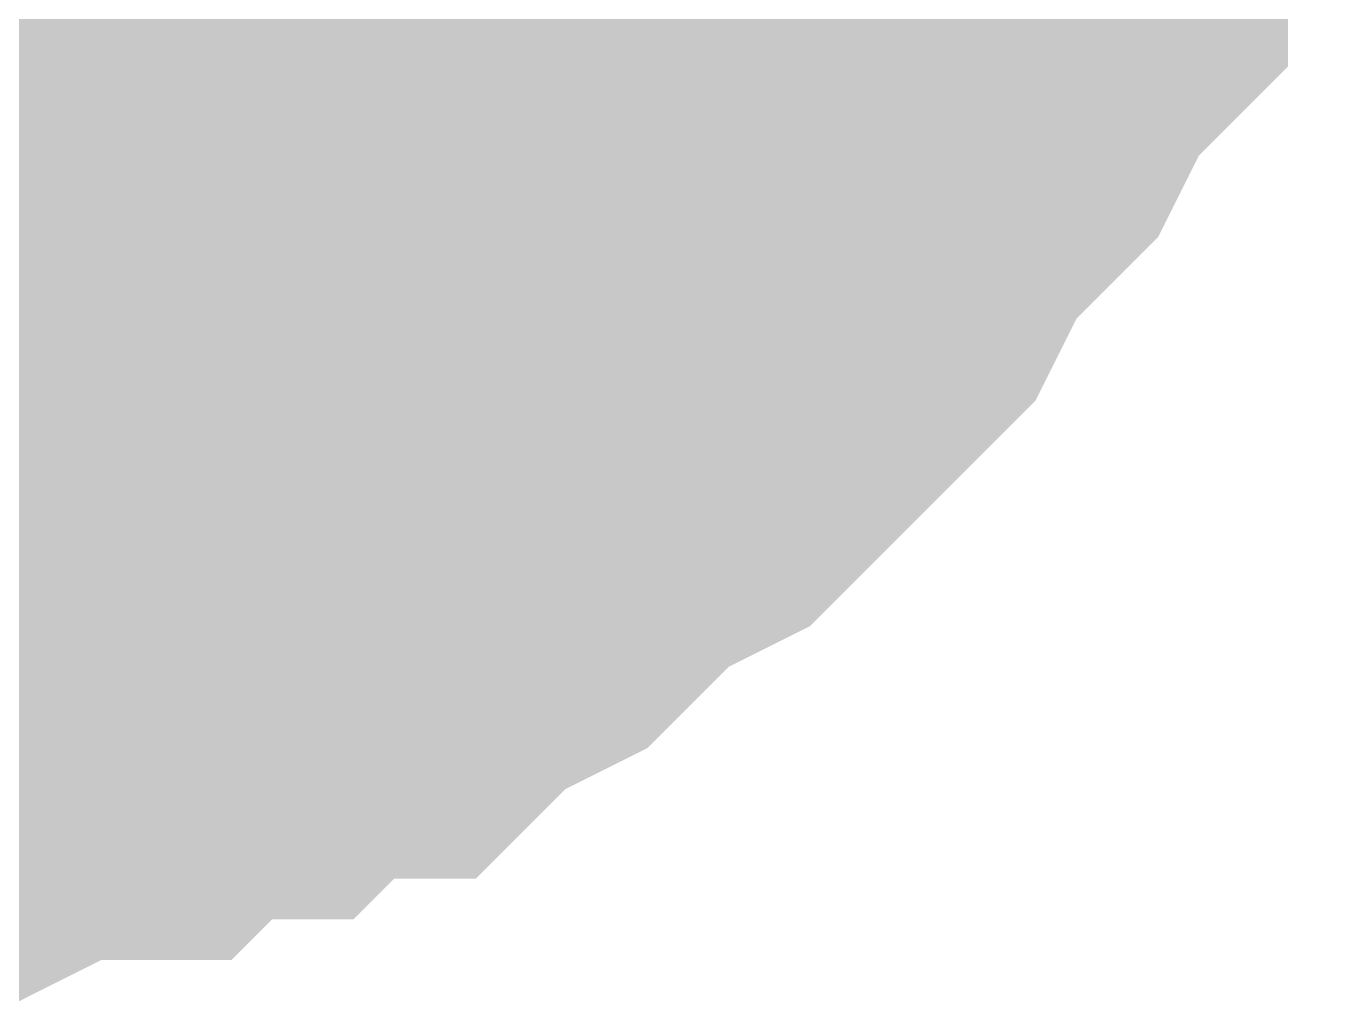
# Model space of a CAD drawing. Header units: inches. Extents: x 0 to 841, y 0 to 594.
# Drawn here: x 425.165 to 425.883, y 226.575 to 227.112 of the extents above; entities that cross this region are included whole.
import ezdxf

# ---------------------------------------------------------------- set-up
doc = ezdxf.new("R2010")
doc.units = ezdxf.units.IN
doc.layers.add('Sheet', color=255, linetype='Continuous')

msp = doc.modelspace()

# ---------------------------------------------------------------- linework, layer by layer
at = {"layer": 'Sheet'}
msp.add_lwpolyline([(424.74601, 227.50001, 0.508, 0.508, 1), (425.25401, 227.50001, 0.508, 0.508, 1)], format="xyseb", close=True, dxfattribs=at)
for points in [[(425.73267, 227.26429, 0.29972, 0.29972, 0), (425.73267, 227.21937, 0.29972, 0.29972, 0), (425.71021, 227.19691, 0.29972, 0.29972, 0), (425.71021, 227.152, 0.29972, 0.29972, 0), (425.68775, 227.12954, 0.29972, 0.29972, 0), (425.6653, 227.08462, 0.29972, 0.29972, 0), (425.64284, 227.06216, 0.29972, 0.29972, 0), (425.62038, 227.0397, 0.29972, 0.29972, 0), (425.59792, 226.99478, 0.29972, 0.29972, 0), (425.57546, 226.97232, 0.29972, 0.29972, 0), (425.55301, 226.94986, 0.29972, 0.29972, 0), (425.53055, 226.9274, 0.29972, 0.29972, 0), (425.50809, 226.90495, 0.29972, 0.29972, 0), (425.46318, 226.88249, 0.29972, 0.29972, 0), (425.44072, 226.86003, 0.29972, 0.29972, 0), (425.41826, 226.83757, 0.29972, 0.29972, 0), (425.37334, 226.81511, 0.29972, 0.29972, 0), (425.35089, 226.79265, 0.29972, 0.29972, 0), (425.30597, 226.79265, 0.29972, 0.29972, 0), (425.28351, 226.77019, 0.29972, 0.29972, 0), (425.2386, 226.77019, 0.29972, 0.29972, 0), (425.21614, 226.74773, 0.29972, 0.29972, 0), (425.17122, 226.74773, 0.29972, 0.29972, 0), (425.12631, 226.72527, 0.29972, 0.29972, 0), (425.10385, 226.72527, 0.29972, 0.29972, 0), (425.05893, 226.72527, 0.29972, 0.29972, 0), (425.01402, 226.72527, 0.29972, 0.29972, 0)], [(425.73267, 227.26429, 0.29972, 0.29972, 0), (425.73267, 227.21937, 0.29972, 0.29972, 0), (425.71021, 227.19691, 0.29972, 0.29972, 0), (425.71021, 227.152, 0.29972, 0.29972, 0), (425.68775, 227.12954, 0.29972, 0.29972, 0), (425.6653, 227.08462, 0.29972, 0.29972, 0), (425.64284, 227.06216, 0.29972, 0.29972, 0), (425.62038, 227.0397, 0.29972, 0.29972, 0), (425.59792, 226.99478, 0.29972, 0.29972, 0), (425.57546, 226.97232, 0.29972, 0.29972, 0), (425.55301, 226.94986, 0.29972, 0.29972, 0), (425.53055, 226.9274, 0.29972, 0.29972, 0), (425.50809, 226.90495, 0.29972, 0.29972, 0), (425.46318, 226.88249, 0.29972, 0.29972, 0), (425.44072, 226.86003, 0.29972, 0.29972, 0), (425.41826, 226.83757, 0.29972, 0.29972, 0), (425.37334, 226.81511, 0.29972, 0.29972, 0), (425.35089, 226.79265, 0.29972, 0.29972, 0), (425.30597, 226.79265, 0.29972, 0.29972, 0), (425.28351, 226.77019, 0.29972, 0.29972, 0), (425.2386, 226.77019, 0.29972, 0.29972, 0), (425.21614, 226.74773, 0.29972, 0.29972, 0), (425.17122, 226.74773, 0.29972, 0.29972, 0), (425.12631, 226.72527, 0.29972, 0.29972, 0), (425.10385, 226.72527, 0.29972, 0.29972, 0), (425.05893, 226.72527, 0.29972, 0.29972, 0), (425.01402, 226.72527, 0.29972, 0.29972, 0)], [(425.73267, 227.26429, 0.29972, 0.29972, 0), (425.73267, 227.21937, 0.29972, 0.29972, 0), (425.71021, 227.19691, 0.29972, 0.29972, 0), (425.71021, 227.152, 0.29972, 0.29972, 0), (425.68775, 227.12954, 0.29972, 0.29972, 0), (425.6653, 227.08462, 0.29972, 0.29972, 0), (425.64284, 227.06216, 0.29972, 0.29972, 0), (425.62038, 227.0397, 0.29972, 0.29972, 0), (425.59792, 226.99478, 0.29972, 0.29972, 0), (425.57546, 226.97232, 0.29972, 0.29972, 0), (425.55301, 226.94986, 0.29972, 0.29972, 0), (425.53055, 226.9274, 0.29972, 0.29972, 0), (425.50809, 226.90495, 0.29972, 0.29972, 0), (425.46318, 226.88249, 0.29972, 0.29972, 0), (425.44072, 226.86003, 0.29972, 0.29972, 0), (425.41826, 226.83757, 0.29972, 0.29972, 0), (425.37334, 226.81511, 0.29972, 0.29972, 0), (425.35089, 226.79265, 0.29972, 0.29972, 0), (425.30597, 226.79265, 0.29972, 0.29972, 0), (425.28351, 226.77019, 0.29972, 0.29972, 0), (425.2386, 226.77019, 0.29972, 0.29972, 0), (425.21614, 226.74773, 0.29972, 0.29972, 0), (425.17122, 226.74773, 0.29972, 0.29972, 0), (425.12631, 226.72527, 0.29972, 0.29972, 0), (425.10385, 226.72527, 0.29972, 0.29972, 0), (425.05893, 226.72527, 0.29972, 0.29972, 0), (425.01402, 226.72527, 0.29972, 0.29972, 0)], [(425.73267, 227.26429, 0.29972, 0.29972, 0), (425.73267, 227.21937, 0.29972, 0.29972, 0), (425.71021, 227.19691, 0.29972, 0.29972, 0), (425.71021, 227.152, 0.29972, 0.29972, 0), (425.68775, 227.12954, 0.29972, 0.29972, 0), (425.6653, 227.08462, 0.29972, 0.29972, 0), (425.64284, 227.06216, 0.29972, 0.29972, 0), (425.62038, 227.0397, 0.29972, 0.29972, 0), (425.59792, 226.99478, 0.29972, 0.29972, 0), (425.57546, 226.97232, 0.29972, 0.29972, 0), (425.55301, 226.94986, 0.29972, 0.29972, 0), (425.53055, 226.9274, 0.29972, 0.29972, 0), (425.50809, 226.90495, 0.29972, 0.29972, 0), (425.46318, 226.88249, 0.29972, 0.29972, 0), (425.44072, 226.86003, 0.29972, 0.29972, 0), (425.41826, 226.83757, 0.29972, 0.29972, 0), (425.37334, 226.81511, 0.29972, 0.29972, 0), (425.35089, 226.79265, 0.29972, 0.29972, 0), (425.30597, 226.79265, 0.29972, 0.29972, 0), (425.28351, 226.77019, 0.29972, 0.29972, 0), (425.2386, 226.77019, 0.29972, 0.29972, 0), (425.21614, 226.74773, 0.29972, 0.29972, 0), (425.17122, 226.74773, 0.29972, 0.29972, 0), (425.12631, 226.72527, 0.29972, 0.29972, 0), (425.10385, 226.72527, 0.29972, 0.29972, 0), (425.05893, 226.72527, 0.29972, 0.29972, 0), (425.01402, 226.72527, 0.29972, 0.29972, 0)], [(425.46318, 227.26429, 0.29972, 0.29972, 0), (425.44072, 227.24183, 0.29972, 0.29972, 0), (425.44072, 227.21937, 0.29972, 0.29972, 0), (425.41826, 227.19691, 0.29972, 0.29972, 0), (425.41826, 227.19691, 0.29972, 0.29972, 0), (425.3958, 227.17446, 0.29972, 0.29972, 0), (425.37334, 227.152, 0.29972, 0.29972, 0), (425.35089, 227.12954, 0.29972, 0.29972, 0), (425.35089, 227.10708, 0.29972, 0.29972, 0), (425.32843, 227.08462, 0.29972, 0.29972, 0), (425.30597, 227.08462, 0.29972, 0.29972, 0), (425.28351, 227.06216, 0.29972, 0.29972, 0), (425.26106, 227.0397, 0.29972, 0.29972, 0), (425.2386, 227.0397, 0.29972, 0.29972, 0), (425.21614, 227.01724, 0.29972, 0.29972, 0), (425.21614, 227.01724, 0.29972, 0.29972, 0), (425.19368, 226.99478, 0.29972, 0.29972, 0), (425.14877, 226.99478, 0.29972, 0.29972, 0), (425.12631, 226.99478, 0.29972, 0.29972, 0), (425.10385, 226.97232, 0.29972, 0.29972, 0), (425.08139, 226.97232, 0.29972, 0.29972, 0), (425.05893, 226.97232, 0.29972, 0.29972, 0), (425.03648, 226.97232, 0.29972, 0.29972, 0), (425.01402, 226.97232, 0.29972, 0.29972, 0)], [(425.46318, 227.26429, 0.29972, 0.29972, 0), (425.44072, 227.24183, 0.29972, 0.29972, 0), (425.44072, 227.21937, 0.29972, 0.29972, 0), (425.41826, 227.19691, 0.29972, 0.29972, 0), (425.41826, 227.19691, 0.29972, 0.29972, 0), (425.3958, 227.17446, 0.29972, 0.29972, 0), (425.37334, 227.152, 0.29972, 0.29972, 0), (425.35089, 227.12954, 0.29972, 0.29972, 0), (425.35089, 227.10708, 0.29972, 0.29972, 0), (425.32843, 227.08462, 0.29972, 0.29972, 0), (425.30597, 227.08462, 0.29972, 0.29972, 0), (425.28351, 227.06216, 0.29972, 0.29972, 0), (425.26106, 227.0397, 0.29972, 0.29972, 0), (425.2386, 227.0397, 0.29972, 0.29972, 0), (425.21614, 227.01724, 0.29972, 0.29972, 0), (425.21614, 227.01724, 0.29972, 0.29972, 0), (425.19368, 226.99478, 0.29972, 0.29972, 0), (425.14877, 226.99478, 0.29972, 0.29972, 0), (425.12631, 226.99478, 0.29972, 0.29972, 0), (425.10385, 226.97232, 0.29972, 0.29972, 0), (425.08139, 226.97232, 0.29972, 0.29972, 0), (425.05893, 226.97232, 0.29972, 0.29972, 0), (425.03648, 226.97232, 0.29972, 0.29972, 0), (425.01402, 226.97232, 0.29972, 0.29972, 0)], [(425.46318, 227.26429, 0.29972, 0.29972, 0), (425.44072, 227.24183, 0.29972, 0.29972, 0), (425.44072, 227.21937, 0.29972, 0.29972, 0), (425.41826, 227.19691, 0.29972, 0.29972, 0), (425.41826, 227.19691, 0.29972, 0.29972, 0), (425.3958, 227.17446, 0.29972, 0.29972, 0), (425.37334, 227.152, 0.29972, 0.29972, 0), (425.35089, 227.12954, 0.29972, 0.29972, 0), (425.35089, 227.10708, 0.29972, 0.29972, 0), (425.32843, 227.08462, 0.29972, 0.29972, 0), (425.30597, 227.08462, 0.29972, 0.29972, 0), (425.28351, 227.06216, 0.29972, 0.29972, 0), (425.26106, 227.0397, 0.29972, 0.29972, 0), (425.2386, 227.0397, 0.29972, 0.29972, 0), (425.21614, 227.01724, 0.29972, 0.29972, 0), (425.21614, 227.01724, 0.29972, 0.29972, 0), (425.19368, 226.99478, 0.29972, 0.29972, 0), (425.14877, 226.99478, 0.29972, 0.29972, 0), (425.12631, 226.99478, 0.29972, 0.29972, 0), (425.10385, 226.97232, 0.29972, 0.29972, 0), (425.08139, 226.97232, 0.29972, 0.29972, 0), (425.05893, 226.97232, 0.29972, 0.29972, 0), (425.03648, 226.97232, 0.29972, 0.29972, 0), (425.01402, 226.97232, 0.29972, 0.29972, 0)], [(425.71021, 227.19691, 0.09906, 0.09906, 0), (425.71021, 227.152, 0.09906, 0.09906, 0), (425.68775, 227.12954, 0.09906, 0.09906, 0), (425.6653, 227.08462, 0.09906, 0.09906, 0), (425.64284, 227.06216, 0.09906, 0.09906, 0), (425.62038, 227.0397, 0.09906, 0.09906, 0), (425.59792, 226.99478, 0.09906, 0.09906, 0), (425.57546, 226.97232, 0.09906, 0.09906, 0), (425.55301, 226.94986, 0.09906, 0.09906, 0), (425.53055, 226.9274, 0.09906, 0.09906, 0), (425.50809, 226.90495, 0.09906, 0.09906, 0), (425.46318, 226.88249, 0.09906, 0.09906, 0), (425.44072, 226.86003, 0.09906, 0.09906, 0), (425.41826, 226.83757, 0.09906, 0.09906, 0), (425.37334, 226.81511, 0.09906, 0.09906, 0), (425.35089, 226.79265, 0.09906, 0.09906, 0), (425.30597, 226.79265, 0.09906, 0.09906, 0), (425.28351, 226.77019, 0.09906, 0.09906, 0), (425.2386, 226.77019, 0.09906, 0.09906, 0), (425.21614, 226.74773, 0.09906, 0.09906, 0), (425.17122, 226.74773, 0.09906, 0.09906, 0), (425.12631, 226.72527, 0.09906, 0.09906, 0), (425.10385, 226.72527, 0.09906, 0.09906, 0)], [(425.71021, 227.19691, 0.09906, 0.09906, 0), (425.71021, 227.152, 0.09906, 0.09906, 0), (425.68775, 227.12954, 0.09906, 0.09906, 0), (425.6653, 227.08462, 0.09906, 0.09906, 0), (425.64284, 227.06216, 0.09906, 0.09906, 0), (425.62038, 227.0397, 0.09906, 0.09906, 0), (425.59792, 226.99478, 0.09906, 0.09906, 0), (425.57546, 226.97232, 0.09906, 0.09906, 0), (425.55301, 226.94986, 0.09906, 0.09906, 0), (425.53055, 226.9274, 0.09906, 0.09906, 0), (425.50809, 226.90495, 0.09906, 0.09906, 0), (425.46318, 226.88249, 0.09906, 0.09906, 0), (425.44072, 226.86003, 0.09906, 0.09906, 0), (425.41826, 226.83757, 0.09906, 0.09906, 0), (425.37334, 226.81511, 0.09906, 0.09906, 0), (425.35089, 226.79265, 0.09906, 0.09906, 0), (425.30597, 226.79265, 0.09906, 0.09906, 0), (425.28351, 226.77019, 0.09906, 0.09906, 0), (425.2386, 226.77019, 0.09906, 0.09906, 0), (425.21614, 226.74773, 0.09906, 0.09906, 0), (425.17122, 226.74773, 0.09906, 0.09906, 0), (425.12631, 226.72527, 0.09906, 0.09906, 0), (425.10385, 226.72527, 0.09906, 0.09906, 0)], [(425.71021, 227.19691, 0.09906, 0.09906, 0), (425.71021, 227.152, 0.09906, 0.09906, 0), (425.68775, 227.12954, 0.09906, 0.09906, 0), (425.6653, 227.08462, 0.09906, 0.09906, 0), (425.64284, 227.06216, 0.09906, 0.09906, 0), (425.62038, 227.0397, 0.09906, 0.09906, 0), (425.59792, 226.99478, 0.09906, 0.09906, 0), (425.57546, 226.97232, 0.09906, 0.09906, 0), (425.55301, 226.94986, 0.09906, 0.09906, 0), (425.53055, 226.9274, 0.09906, 0.09906, 0), (425.50809, 226.90495, 0.09906, 0.09906, 0), (425.46318, 226.88249, 0.09906, 0.09906, 0), (425.44072, 226.86003, 0.09906, 0.09906, 0), (425.41826, 226.83757, 0.09906, 0.09906, 0), (425.37334, 226.81511, 0.09906, 0.09906, 0), (425.35089, 226.79265, 0.09906, 0.09906, 0), (425.30597, 226.79265, 0.09906, 0.09906, 0), (425.28351, 226.77019, 0.09906, 0.09906, 0), (425.2386, 226.77019, 0.09906, 0.09906, 0), (425.21614, 226.74773, 0.09906, 0.09906, 0), (425.17122, 226.74773, 0.09906, 0.09906, 0), (425.12631, 226.72527, 0.09906, 0.09906, 0), (425.10385, 226.72527, 0.09906, 0.09906, 0)], [(425.71021, 227.19691, 0.09906, 0.09906, 0), (425.71021, 227.152, 0.09906, 0.09906, 0), (425.68775, 227.12954, 0.09906, 0.09906, 0), (425.6653, 227.08462, 0.09906, 0.09906, 0), (425.64284, 227.06216, 0.09906, 0.09906, 0), (425.62038, 227.0397, 0.09906, 0.09906, 0), (425.59792, 226.99478, 0.09906, 0.09906, 0), (425.57546, 226.97232, 0.09906, 0.09906, 0), (425.55301, 226.94986, 0.09906, 0.09906, 0), (425.53055, 226.9274, 0.09906, 0.09906, 0), (425.50809, 226.90495, 0.09906, 0.09906, 0), (425.46318, 226.88249, 0.09906, 0.09906, 0), (425.44072, 226.86003, 0.09906, 0.09906, 0), (425.41826, 226.83757, 0.09906, 0.09906, 0), (425.37334, 226.81511, 0.09906, 0.09906, 0), (425.35089, 226.79265, 0.09906, 0.09906, 0), (425.30597, 226.79265, 0.09906, 0.09906, 0), (425.28351, 226.77019, 0.09906, 0.09906, 0), (425.2386, 226.77019, 0.09906, 0.09906, 0), (425.21614, 226.74773, 0.09906, 0.09906, 0), (425.17122, 226.74773, 0.09906, 0.09906, 0), (425.12631, 226.72527, 0.09906, 0.09906, 0), (425.10385, 226.72527, 0.09906, 0.09906, 0)], [(425.3958, 227.17446, 0.09906, 0.09906, 0), (425.37334, 227.152, 0.09906, 0.09906, 0), (425.35089, 227.12954, 0.09906, 0.09906, 0), (425.35089, 227.10708, 0.09906, 0.09906, 0), (425.32843, 227.08462, 0.09906, 0.09906, 0), (425.30597, 227.08462, 0.09906, 0.09906, 0), (425.28351, 227.06216, 0.09906, 0.09906, 0), (425.26106, 227.0397, 0.09906, 0.09906, 0), (425.2386, 227.0397, 0.09906, 0.09906, 0), (425.21614, 227.01724, 0.09906, 0.09906, 0), (425.21614, 227.01724, 0.09906, 0.09906, 0), (425.19368, 226.99478, 0.09906, 0.09906, 0), (425.14877, 226.99478, 0.09906, 0.09906, 0), (425.12631, 226.99478, 0.09906, 0.09906, 0), (425.10385, 226.97232, 0.09906, 0.09906, 0)], [(425.3958, 227.17446, 0.09906, 0.09906, 0), (425.37334, 227.152, 0.09906, 0.09906, 0), (425.35089, 227.12954, 0.09906, 0.09906, 0), (425.35089, 227.10708, 0.09906, 0.09906, 0), (425.32843, 227.08462, 0.09906, 0.09906, 0), (425.30597, 227.08462, 0.09906, 0.09906, 0), (425.28351, 227.06216, 0.09906, 0.09906, 0), (425.26106, 227.0397, 0.09906, 0.09906, 0), (425.2386, 227.0397, 0.09906, 0.09906, 0), (425.21614, 227.01724, 0.09906, 0.09906, 0), (425.21614, 227.01724, 0.09906, 0.09906, 0), (425.19368, 226.99478, 0.09906, 0.09906, 0), (425.14877, 226.99478, 0.09906, 0.09906, 0), (425.12631, 226.99478, 0.09906, 0.09906, 0), (425.10385, 226.97232, 0.09906, 0.09906, 0)], [(425.3958, 227.17446, 0.09906, 0.09906, 0), (425.37334, 227.152, 0.09906, 0.09906, 0), (425.35089, 227.12954, 0.09906, 0.09906, 0), (425.35089, 227.10708, 0.09906, 0.09906, 0), (425.32843, 227.08462, 0.09906, 0.09906, 0), (425.30597, 227.08462, 0.09906, 0.09906, 0), (425.28351, 227.06216, 0.09906, 0.09906, 0), (425.26106, 227.0397, 0.09906, 0.09906, 0), (425.2386, 227.0397, 0.09906, 0.09906, 0), (425.21614, 227.01724, 0.09906, 0.09906, 0), (425.21614, 227.01724, 0.09906, 0.09906, 0), (425.19368, 226.99478, 0.09906, 0.09906, 0), (425.14877, 226.99478, 0.09906, 0.09906, 0), (425.12631, 226.99478, 0.09906, 0.09906, 0), (425.10385, 226.97232, 0.09906, 0.09906, 0)]]:
    msp.add_lwpolyline(points, format="xyseb", dxfattribs=at)

doc.saveas('drawing.dxf')
